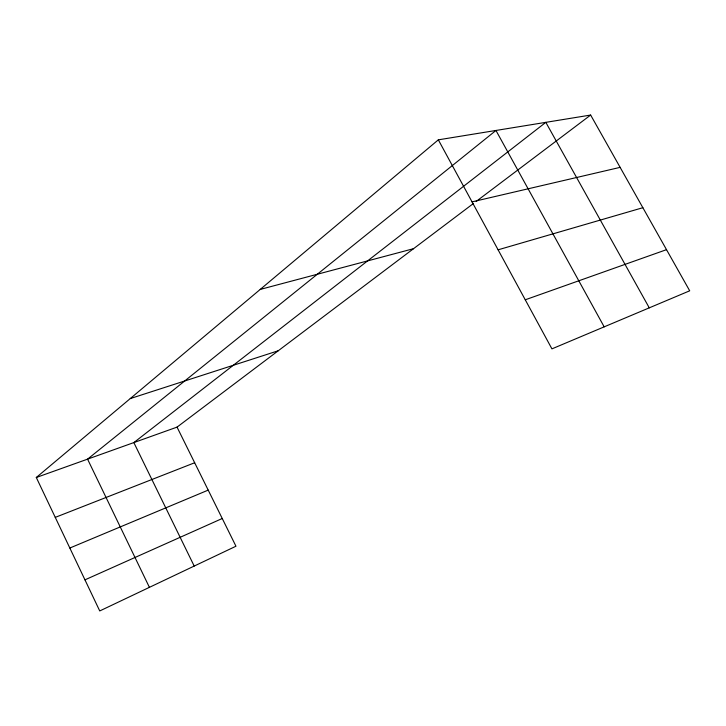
<?xml version="1.0" encoding="UTF-8"?>
<svg xmlns="http://www.w3.org/2000/svg" width="726" height="726" viewBox="0 0 726 726"><rect width="100%" height="100%" fill="white"/><g stroke="black" fill="none" stroke-linecap="round" stroke-linejoin="round"><path stroke-width="1.09" d="M473.479 203.461L177.044 427.124L235.959 546.224L99.743 610.947L36.3 477.49L438.332 139.837L590.646 115.053L689.7 290.808L551.932 348.87L438.332 139.837M476.174 201.429L590.646 115.053M84.96 579.847L222.247 518.5M69.832 548.03L208.208 490.114M55.258 517.375L194.668 462.752M36.3 477.49L177.044 427.124M525.261 299.793L666.513 249.662M130.263 398.574L278.24 350.767M498.1 249.817L642.864 207.7M260.226 289.42L413.539 248.691M472.045 201.873L620.131 167.361M649.271 307.851L545.825 122.349L133.847 442.588L194.196 566.062M604.177 326.854L495.958 130.462L87.565 459.15L149.411 587.343"/></g></svg>
